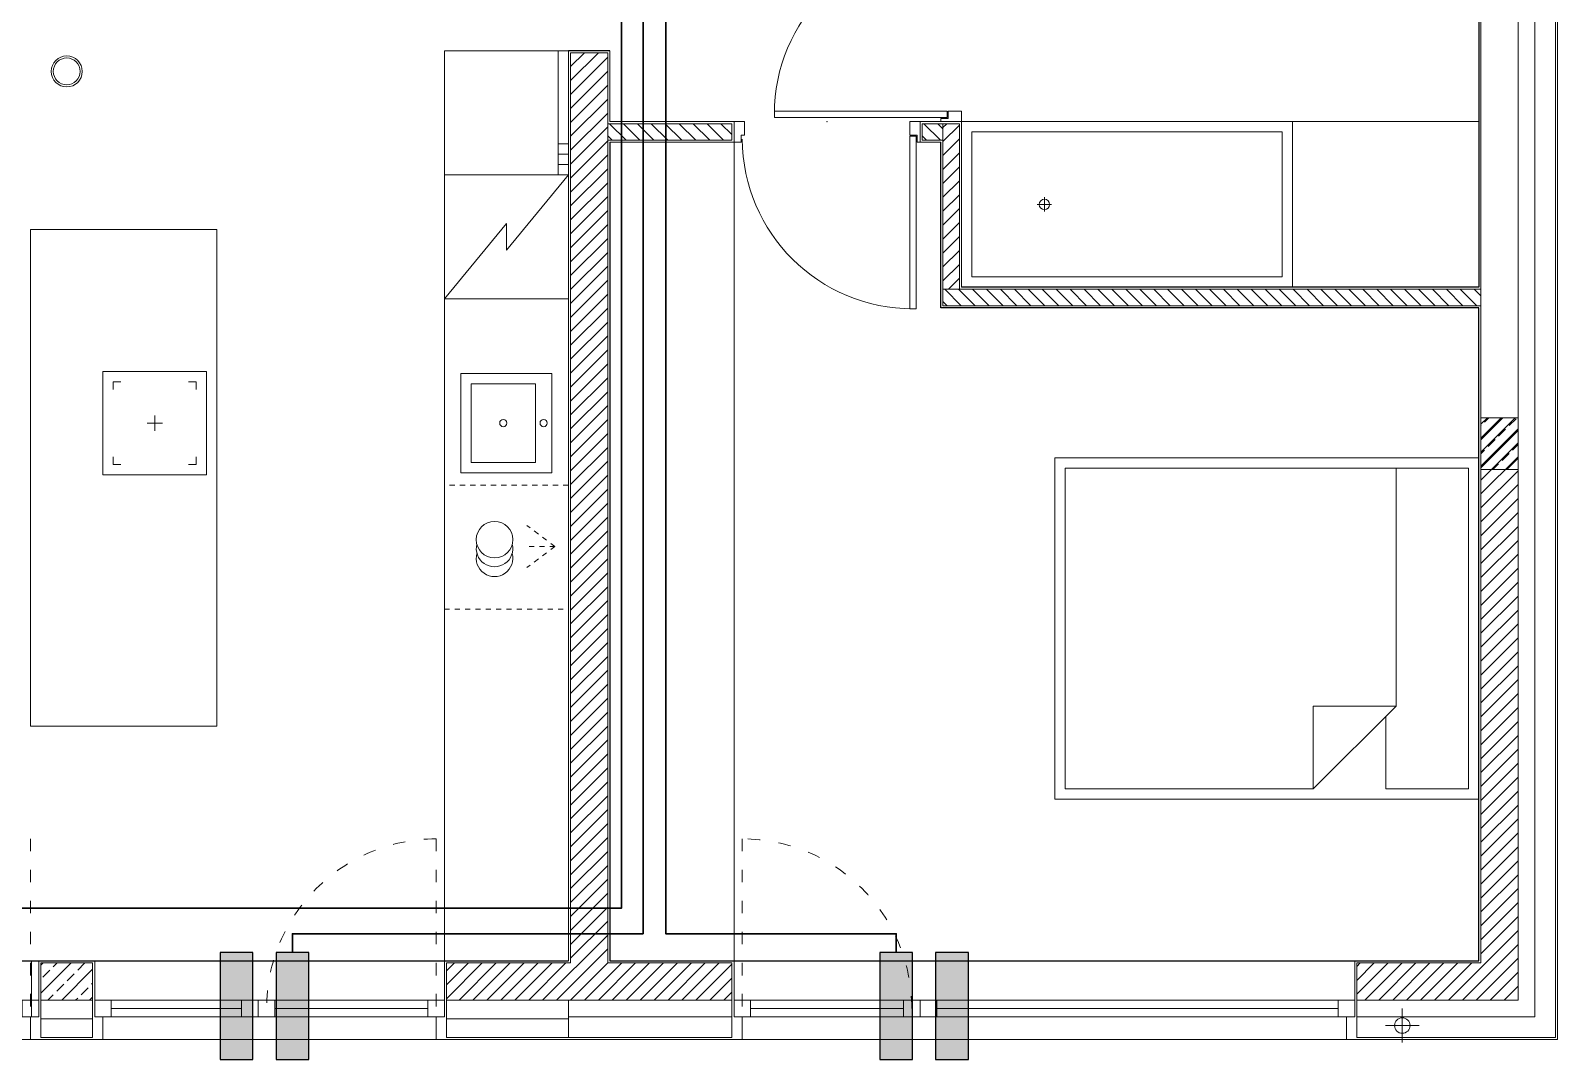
# Model space of a CAD drawing. Header units: millimetres. Extents: x 1780 to 154263, y -7240 to 17216.
# Drawn here: x 147730 to 148468, y 3028 to 3525 of the extents above; entities that cross this region are included whole.
import ezdxf

# ---------------------------------------------------------------- set-up
doc = ezdxf.new("R2010")
doc.units = ezdxf.units.MM
doc.linetypes.add('0.5_0.5', pattern=[1, 0.5, -0.5])
doc.linetypes.add('ACAD_ISO03W100', pattern=[30, 12, -18])
for name, color, linetype, lineweight in [('2d_SX_aranżacja drukowana', 200, 'Continuous', 5), ('2d_SX_aranżacja niedrukowana', 191, 'Continuous', 5), ('2d_SX_gruba przekroje', 90, 'Continuous', 20), ('2d_SX_instalacje - kanalizacja opadowa', 130, 'Continuous', 5), ('2d_SX_stolarka drzwiowa', 211, 'Continuous', 5), ('2d_SX_stolarka okienna', 5, 'Continuous', 5), ('2d_SX_stolarka okznaczenia', 251, 'Continuous', 5), ('2d_SX_szraf', 251, 'Continuous', 0), ('2d_SX_warstwy', 181, 'Continuous', 9), ('2d_SX_widok', 10, 'Continuous', 9)]:
    doc.layers.add(name, color=color, linetype=linetype, lineweight=lineweight)
doc.layers.add('2d_SX_powierzchnia', color=251, linetype='Continuous', plot=False)
doc.layers.add('2d_SX_rewizja 18 września', color=210, linetype='Continuous')
doc.layers.add('60 instalacje elektryka', color=10, linetype='Continuous')
doc.linetypes.add('ZIGZAG', pattern='A,0.00254,-5.08,[131,ltypeshp.shx,S=5.08,R=0,X=-5.08,Y=0],-10.16,[131,ltypeshp.shx,S=5.08,R=180,X=5.08,Y=0],-5.08', length=20.32254)

# ---------------------------------------------------------------- blocks, each defined once
blk = doc.blocks.new('PDKLD B1')
at = {"layer": '2d_SX_szraf'}
h = blk.add_hatch(dxfattribs=at)
h.set_pattern_fill('ANSI31', color=8, scale=1.5, angle=90, style=0)
h.set_pattern_definition([(135, (119705.319, -26279.7644), (-3.367596, -3.367596), [])])
h.paths.add_polyline_path([(113503.67, -12986.54), (113503.67, -12978.54), (113443.67, -12978.54), (113443.67, -12986.54)])
h = blk.add_hatch(dxfattribs=at)
h.set_pattern_fill('ANSI31', color=8, scale=1.5, angle=90, style=0)
h.set_pattern_definition([(135, (119857.319, -26279.7644), (-3.367596, -3.367596), [])])
h.paths.add_polyline_path([(113605.67, -12986.54), (113605.67, -12978.54), (113595.67, -12978.54), (113595.67, -12986.54)])
h = blk.add_hatch(dxfattribs=at)
h.set_pattern_fill('ANSI31', color=8, scale=1.5, angle=360, style=0)
h.set_pattern_definition([(45, (4094.675, -11066.748), (-3.36759605, 3.36759605), [])])
h.paths.add_polyline_path([(113605.67, -12978.54), (113613.67, -12978.54), (113613.67, -13058.54), (113605.67, -13058.54)])
h = blk.add_hatch(dxfattribs=at)
h.set_pattern_fill('ANSI31', color=8, scale=1.5, angle=90, style=0)
h.set_pattern_definition([(135, (119867.319, -26359.7644), (-3.367596, -3.367596), [])])
h.paths.add_polyline_path([(113865.67, -13066.54), (113865.67, -13058.54), (113605.67, -13058.54), (113605.67, -13066.54)])
at = {"layer": '2d_SX_aranżacja drukowana', "color": 8}
for p, q in [((113424.67, -12943.26), (113364.67, -12943.26)), ((113364.67, -12943.26), (113364.67, -13383.26)), ((113424.67, -13383.26), (113424.67, -12943.26)), ((113864.67, -12977.54), (113774.67, -12977.54)), ((113774.67, -12977.54), (113774.67, -13057.54)), ((113864.67, -13057.54), (113864.67, -12977.54)), ((113164.67, -13269.76), (113164.67, -13029.76)), ((113164.67, -13029.76), (113254.67, -13029.76)), ((113254.67, -13029.76), (113254.67, -13269.76)), ((113774.67, -13057.54), (113864.67, -13057.54)), ((113254.67, -13269.76), (113164.67, -13269.76)), ((113364.67, -13383.26), (113424.67, -13383.26))]:
    blk.add_line(p, q, dxfattribs=at)
at = {"layer": '2d_SX_aranżacja drukowana', "color": 8, "ltscale": 5}
for points in [[(113364.67, -13003.26), (113364.67, -12943.26), (113424.67, -12943.26), (113424.67, -13003.26)], [(113424.67, -12993.26), (113424.67, -12988.26), (113419.67, -12988.26), (113419.67, -12993.26)], [(113424.67, -12998.26), (113424.67, -12993.26), (113419.67, -12993.26), (113419.67, -12998.26)], [(113424.67, -13003.26), (113424.67, -12998.26), (113419.67, -12998.26), (113419.67, -13003.26)]]:
    blk.add_lwpolyline(points, close=True, dxfattribs=at)
blk.add_lwpolyline([(113424.67, -13003.26), (113419.67, -13003.26), (113419.67, -12943.26)], dxfattribs=at)
at = {"layer": '2d_SX_aranżacja drukowana', "color": 8}
for points in [[(113614.67, -12977.54), (113614.67, -13057.54), (113774.67, -13057.54), (113774.67, -12977.54)], [(113619.67, -12982.54), (113619.67, -13052.54), (113769.67, -13052.54), (113769.67, -12982.54)], [(113364.67, -13003.26), (113424.67, -13003.26), (113424.67, -13063.26), (113364.67, -13063.26)], [(113249.67, -13098.26), (113199.67, -13098.26), (113199.67, -13148.26), (113249.67, -13148.26)], [(113372.67, -13147.26), (113372.67, -13099.26), (113416.67, -13099.26), (113416.67, -13147.26)], [(113377.67, -13142.26), (113377.67, -13104.26), (113408.67, -13104.26), (113408.67, -13142.26)]]:
    blk.add_lwpolyline(points, close=True, dxfattribs=at)
for points in [[(113364.67, -13063.26), (113394.67, -13026.86), (113394.67, -13039.66), (113424.67, -13003.26)], [(113658.17, -13017.54), (113651.17, -13017.54)], [(113654.67, -13021.04), (113654.67, -13014.04)], [(113204.67, -13106.97), (113204.67, -13103.26), (113208.39, -13103.26)], [(113244.67, -13106.97), (113244.67, -13103.26), (113240.96, -13103.26)], [(113224.67, -13119.54), (113224.67, -13123.26), (113228.39, -13123.26)], [(113220.96, -13123.26), (113224.67, -13123.26), (113224.67, -13126.97)], [(113204.67, -13139.54), (113204.67, -13143.26), (113208.39, -13143.26)], [(113244.67, -13139.54), (113244.67, -13143.26), (113240.96, -13143.26)]]:
    blk.add_lwpolyline(points, dxfattribs=at)
at = {"layer": '2d_SX_aranżacja drukowana', "color": 8, "linetype": '0.5_0.5', "ltscale": 5}
blk.add_lwpolyline([(113424.67, -13213.26), (113424.67, -13153.26), (113364.67, -13153.26), (113364.67, -13213.26)], close=True, dxfattribs=at)
for points in [[(113418.12, -13182.95), (113404.6, -13172.78)], [(113418.12, -13182.95), (113403.22, -13182.95)], [(113418.12, -13182.95), (113404.6, -13193.12)]]:
    blk.add_lwpolyline(points, dxfattribs=at)
at = {"layer": '2d_SX_aranżacja drukowana', "color": 8}
for centre, radius in [((113654.67, -13017.54), 2.5), ((113393.17, -13123.26), 1.75), ((113412.67, -13123.26), 1.75), ((113388.94, -13179.63), 8.84)]:
    blk.add_circle(centre, radius, dxfattribs=at)
for centre, start, end in [((113388.94, -13183.9), 166.04438, 13.95562), ((113388.94, -13188.63), 164.45458, 15.54542)]:
    blk.add_arc(centre, 8.84, start, end, dxfattribs=at)
at = {"layer": '2d_SX_aranżacja niedrukowana', "color": 8}
for p, q in [((113444.67, -12987.54), (113504.67, -12987.54)), ((113444.67, -13383.26), (113444.67, -12987.54)), ((113504.67, -12987.54), (113504.67, -13383.26)), ((113504.67, -13383.26), (113444.67, -13383.26))]:
    blk.add_line(p, q, dxfattribs=at)
at = {"layer": '2d_SX_aranżacja niedrukowana', "color": 8, "linetype": 'ACAD_ISO03W100', "ltscale": 0.5}
for p, q in [((113164.67, -13029.76), (113194.67, -13029.76)), ((113164.67, -13269.76), (113164.67, -13029.76)), ((113194.67, -13269.76), (113164.67, -13269.76))]:
    blk.add_line(p, q, dxfattribs=at)
at = {"layer": '2d_SX_aranżacja niedrukowana', "color": 8}
blk.add_lwpolyline([(113659.67, -13140.09), (113659.67, -13305.09), (113864.67, -13305.09), (113864.67, -13140.09)], close=True, dxfattribs=at)
for points in [[(113824.67, -13145.09), (113664.67, -13145.09), (113664.67, -13300.09), (113784.67, -13300.09)], [(113819.67, -13265.09), (113819.67, -13300.09), (113859.67, -13300.09), (113859.67, -13145.09), (113824.67, -13145.09)], [(113824.67, -13260.09), (113824.67, -13145.09)], [(113784.67, -13300.09), (113824.67, -13260.09)], [(113784.67, -13300.09), (113784.67, -13260.09), (113824.67, -13260.09)]]:
    blk.add_lwpolyline(points, dxfattribs=at)
at = {"layer": '2d_SX_gruba przekroje', "color": 8}
for p, q in [((113902.67, -12575.26), (113902.67, -13421.26)), ((113864.67, -13057.54), (113864.67, -12843.26)), ((113444.67, -12943.26), (113424.67, -12943.26)), ((113424.67, -12943.26), (113424.67, -13383.26)), ((113444.67, -12977.54), (113444.67, -12943.26)), ((113504.67, -12977.54), (113444.67, -12977.54)), ((113504.67, -12987.54), (113504.67, -12977.54)), ((113594.67, -12987.54), (113594.67, -12977.54)), ((113594.67, -12977.54), (113604.67, -12977.54)), ((113614.67, -12977.54), (113604.67, -12977.54)), ((113614.67, -13057.54), (113614.67, -12977.54)), ((113444.67, -12987.54), (113504.67, -12987.54)), ((113444.67, -13383.26), (113444.67, -12987.54)), ((113604.67, -12987.54), (113594.67, -12987.54)), ((113604.67, -12987.54), (113604.67, -13057.54)), ((113604.67, -13057.54), (113604.67, -13067.54)), ((113864.67, -13057.54), (113614.67, -13057.54)), ((113604.67, -13067.54), (113864.67, -13067.54)), ((113864.67, -13383.26), (113864.67, -13067.54)), ((113168.67, -13410.26), (113168.67, -13383.26)), ((113168.67, -13383.26), (113195.67, -13383.26)), ((113195.67, -13383.26), (113195.67, -13410.26)), ((113424.67, -13383.26), (113364.67, -13383.26)), ((113364.67, -13383.26), (113364.67, -13383.26)), ((113504.67, -13383.26), (113444.67, -13383.26)), ((113504.67, -13383.26), (113504.67, -13383.26)), ((113804.67, -13410.26), (113804.67, -13383.26)), ((113804.67, -13383.26), (113864.67, -13383.26)), ((113164.67, -13421.26), (113164.67, -13410.26)), ((113164.67, -13410.26), (113168.67, -13410.26)), ((113199.67, -13410.26), (113195.67, -13410.26)), ((113199.67, -13421.26), (113199.67, -13410.26)), ((113360.67, -13421.26), (113360.67, -13410.26)), ((113360.67, -13410.26), (113364.67, -13410.26)), ((113508.67, -13410.26), (113504.67, -13410.26)), ((113508.67, -13421.26), (113508.67, -13410.26)), ((113800.67, -13421.26), (113800.67, -13410.26)), ((113800.67, -13410.26), (113804.67, -13410.26)), ((113168.67, -13421.26), (113164.67, -13421.26)), ((113195.67, -13421.26), (113168.67, -13421.26)), ((113195.67, -13421.26), (113199.67, -13421.26)), ((113364.67, -13421.26), (113360.67, -13421.26)), ((113364.67, -13421.26), (113504.67, -13421.26)), ((113504.67, -13421.26), (113508.67, -13421.26)), ((113804.67, -13421.26), (113800.67, -13421.26)), ((113902.67, -13421.26), (113804.67, -13421.26))]:
    blk.add_line(p, q, dxfattribs=at)
for radius in [7.5, 6.5]:
    blk.add_circle((113182.17, -12953.26), radius, dxfattribs=at)
at = {"layer": '2d_SX_instalacje - kanalizacja opadowa', "color": 8}
for points in [[(113827.67, -13422.67), (113827.67, -13406.34)], [(113827.67, -13422.67), (113827.67, -13406.34)], [(113819.51, -13414.51), (113835.84, -13414.51)], [(113819.51, -13414.51), (113835.84, -13414.51)]]:
    blk.add_lwpolyline(points, dxfattribs=at)
blk.add_circle((113827.67, -13414.51), 3.75, dxfattribs=at)
blk.add_circle((113827.67, -13414.51), 3.75, dxfattribs=at)
at = {"layer": '2d_SX_powierzchnia', "color": 8}
for p, q in [((113864.67, -12843.26), (113864.67, -13057.54)), ((113444.67, -12943.26), (113424.67, -12943.26)), ((113444.67, -12987.54), (113444.67, -13383.26)), ((113604.67, -13067.54), (113604.67, -12987.54)), ((113864.67, -13057.54), (113614.67, -13057.54)), ((113864.67, -13067.54), (113604.67, -13067.54)), ((113864.67, -13383.26), (113864.67, -13067.54)), ((112848.67, -13383.26), (113424.67, -13383.26)), ((113444.67, -13383.26), (113864.67, -13383.26))]:
    blk.add_line(p, q, dxfattribs=at)
at = {"layer": '2d_SX_stolarka drzwiowa', "color": 8}
for points in [[(113607.67, -12975.54), (113524.17, -12975.54), (113524.17, -12972.54), (113607.67, -12972.54)], [(113592.67, -12984.54), (113592.67, -13068.04), (113589.67, -13068.04), (113589.67, -12984.54)]]:
    blk.add_lwpolyline(points, close=True, dxfattribs=at)
for points in [[(113608.17, -12972.54), (113608.17, -12976.04), (113604.67, -12976.04), (113604.67, -12977.54), (113614.67, -12977.54), (113614.67, -12972.54), (113608.17, -12972.54)], [(113508.17, -12987.54), (113504.67, -12987.54), (113504.67, -12977.54), (113509.67, -12977.54), (113509.67, -12984.04), (113508.17, -12984.04), (113508.17, -12987.54)], [(113589.67, -12984.04), (113593.17, -12984.04), (113593.17, -12987.54), (113594.67, -12987.54), (113594.67, -12977.54), (113589.67, -12977.54), (113589.67, -12984.04)]]:
    blk.add_lwpolyline(points, dxfattribs=at)
at = {"layer": '2d_SX_stolarka okienna', "color": 8, "linetype": 'ACAD_ISO03W100', "ltscale": 0.5}
for p, q in [((113164.67, -13324.26), (113164.67, -13406.26)), ((113360.67, -13324.26), (113360.67, -13406.26)), ((113508.67, -13324.26), (113508.67, -13406.26))]:
    blk.add_line(p, q, dxfattribs=at)
at = {"layer": '2d_SX_stolarka okienna', "color": 8}
for points in [[(113168.67, -13402.26), (113160.67, -13402.26), (113160.67, -13410.26), (113168.67, -13410.26), (113168.67, -13402.26)], [(113195.67, -13402.26), (113203.67, -13402.26), (113203.67, -13410.26), (113195.67, -13410.26), (113195.67, -13402.26)], [(113266.67, -13402.26), (113266.67, -13410.26), (113203.67, -13410.26), (113203.67, -13402.26)], [(113274.67, -13402.26), (113266.67, -13402.26), (113266.67, -13410.26), (113274.67, -13410.26), (113274.67, -13402.26)], [(113274.67, -13402.26), (113282.67, -13402.26), (113282.67, -13410.26), (113274.67, -13410.26), (113274.67, -13402.26)], [(113356.67, -13402.26), (113356.67, -13410.26), (113282.67, -13410.26), (113282.67, -13402.26)], [(113364.67, -13402.26), (113356.67, -13402.26), (113356.67, -13410.26), (113364.67, -13410.26), (113364.67, -13402.26)], [(113504.67, -13402.26), (113512.67, -13402.26), (113512.67, -13410.26), (113504.67, -13410.26), (113504.67, -13402.26)], [(113512.67, -13402.26), (113512.67, -13410.26), (113586.67, -13410.26), (113586.67, -13402.26)], [(113594.67, -13402.26), (113586.67, -13402.26), (113586.67, -13410.26), (113594.67, -13410.26), (113594.67, -13402.26)], [(113594.67, -13402.26), (113602.67, -13402.26), (113602.67, -13410.26), (113594.67, -13410.26), (113594.67, -13402.26)], [(113602.67, -13402.26), (113602.67, -13410.26), (113796.67, -13410.26), (113796.67, -13402.26)], [(113804.67, -13402.26), (113796.67, -13402.26), (113796.67, -13410.26), (113804.67, -13410.26), (113804.67, -13402.26)]]:
    blk.add_lwpolyline(points, close=True, dxfattribs=at)
for points in [[(113266.67, -13406.26), (113203.67, -13406.26)], [(113356.67, -13406.26), (113282.67, -13406.26)], [(113512.67, -13406.26), (113586.67, -13406.26)], [(113602.67, -13406.26), (113796.67, -13406.26)]]:
    blk.add_lwpolyline(points, dxfattribs=at)
at = {"layer": '2d_SX_stolarka okienna', "color": 8, "linetype": 'ACAD_ISO03W100', "ltscale": 0.5}
for centre, start, end in [((113360.84, -13406.33), 90.1168, 179.95145), ((113508.51, -13406.33), 0.04855, 89.8832)]:
    blk.add_arc(centre, 82.07, start, end, dxfattribs=at)
at = {"layer": '2d_SX_stolarka okznaczenia', "color": 8}
for centre, start, end in [((113606.6, -12973.96), 90.29754, 180.05077), ((113591.1, -12985.61), 180.29754, 270.05077)]:
    blk.add_arc(centre, 82.43, start, end, dxfattribs=at)
blk.add_point((113549.67, -12977.54), dxfattribs=at)
at = {"layer": '2d_SX_szraf', "color": 8, "linetype": 'ZIGZAG'}
for p, q in [((113891.67, -13410.26), (113891.67, -12586.26)), ((113194.67, -13411.31), (113169.67, -13411.26)), ((113424.67, -13411.26), (113365.67, -13411.26)), ((113503.67, -13410.26), (113424.67, -13410.26)), ((113805.67, -13410.26), (113883.67, -13410.26)), ((113883.67, -13410.26), (113891.67, -13410.26))]:
    blk.add_line(p, q, dxfattribs=at)
at = {"layer": '2d_SX_szraf', "color": 8, "linetype": 'Continuous'}
for p, q in [((113425.67, -12950.97), (113432.39, -12944.26)), ((113425.67, -12957.71), (113439.12, -12944.26)), ((113425.67, -12964.44), (113443.67, -12946.44)), ((113425.67, -12971.18), (113443.67, -12953.18)), ((113425.67, -12977.91), (113443.67, -12959.91)), ((113425.67, -12984.65), (113443.67, -12966.65)), ((113425.67, -12991.38), (113443.67, -12973.38)), ((113425.67, -12998.12), (113443.67, -12980.12)), ((113425.67, -13004.85), (113443.67, -12986.85)), ((113425.67, -13011.59), (113443.67, -12993.59)), ((113425.67, -13018.32), (113443.67, -13000.32)), ((113425.67, -13025.06), (113443.67, -13007.06)), ((113425.67, -13031.79), (113443.67, -13013.79)), ((113425.67, -13038.53), (113443.67, -13020.53)), ((113425.67, -13045.27), (113443.67, -13027.27)), ((113425.67, -13052), (113443.67, -13034)), ((113425.67, -13058.74), (113443.67, -13040.74)), ((113425.67, -13065.47), (113443.67, -13047.47)), ((113425.67, -13072.21), (113443.67, -13054.21)), ((113425.67, -13078.94), (113443.67, -13060.94)), ((113425.67, -13085.68), (113443.67, -13067.68)), ((113425.67, -13092.41), (113443.67, -13074.41)), ((113425.67, -13099.15), (113443.67, -13081.15)), ((113425.67, -13105.88), (113443.67, -13087.88)), ((113425.67, -13112.62), (113443.67, -13094.62)), ((113425.67, -13119.35), (113443.67, -13101.35)), ((113425.67, -13126.09), (113443.67, -13108.09)), ((113425.67, -13132.82), (113443.67, -13114.82)), ((113425.67, -13139.56), (113443.67, -13121.56)), ((113865.67, -13131.36), (113876.28, -13120.76)), ((113865.67, -13123.87), (113868.79, -13120.76)), ((113865.67, -13130.61), (113875.53, -13120.76)), ((113865.67, -13137.35), (113882.26, -13120.76)), ((113867.48, -13122.82), (113869.54, -13120.76)), ((113879.27, -13124.51), (113882.63, -13121.14)), ((113425.67, -13146.29), (113443.67, -13128.29)), ((113865.67, -13124.63), (113865.79, -13124.51)), ((113865.67, -13144.08), (113883.67, -13126.08)), ((113865.67, -13144.83), (113883.67, -13126.83)), ((113874.21, -13129.56), (113877.58, -13126.19)), ((113425.67, -13153.03), (113443.67, -13135.03)), ((113865.67, -13150.82), (113883.67, -13132.82)), ((113865.67, -13138.1), (113867.48, -13136.29)), ((113869.16, -13134.61), (113872.53, -13131.24)), ((113880.95, -13136.29), (113883.67, -13133.57)), ((113425.67, -13159.76), (113443.67, -13141.76)), ((113865.67, -13157.55), (113883.67, -13139.55)), ((113871.49, -13145.76), (113874.21, -13143.03)), ((113875.9, -13141.34), (113879.27, -13137.98)), ((113878.22, -13145.76), (113883.67, -13140.3)), ((113425.67, -13166.5), (113443.67, -13148.5)), ((113865.67, -13164.29), (113883.67, -13146.29)), ((113425.67, -13173.23), (113443.67, -13155.23)), ((113865.67, -13171.02), (113883.67, -13153.02)), ((113425.67, -13179.97), (113443.67, -13161.97)), ((113865.67, -13177.76), (113883.67, -13159.76)), ((113425.67, -13186.7), (113443.67, -13168.7)), ((113865.67, -13184.49), (113883.67, -13166.49)), ((113865.67, -13191.23), (113883.67, -13173.23)), ((113425.67, -13193.44), (113443.67, -13175.44)), ((113865.67, -13197.96), (113883.67, -13179.96)), ((113425.67, -13200.17), (113443.67, -13182.17)), ((113865.67, -13204.7), (113883.67, -13186.7)), ((113425.67, -13206.91), (113443.67, -13188.91)), ((113865.67, -13211.43), (113883.67, -13193.43)), ((113425.67, -13213.64), (113443.67, -13195.64)), ((113425.67, -13220.38), (113443.67, -13202.38)), ((113865.67, -13218.17), (113883.67, -13200.17)), ((113425.67, -13227.12), (113443.67, -13209.12)), ((113865.67, -13224.9), (113883.67, -13206.9)), ((113425.67, -13233.85), (113443.67, -13215.85)), ((113865.67, -13231.64), (113883.67, -13213.64)), ((113425.67, -13240.59), (113443.67, -13222.59)), ((113865.67, -13238.37), (113883.67, -13220.37)), ((113425.67, -13247.32), (113443.67, -13229.32)), ((113865.67, -13245.11), (113883.67, -13227.11)), ((113425.67, -13254.06), (113443.67, -13236.06)), ((113865.67, -13251.84), (113883.67, -13233.84)), ((113425.67, -13260.79), (113443.67, -13242.79)), ((113865.67, -13258.58), (113883.67, -13240.58)), ((113425.67, -13267.53), (113443.67, -13249.53)), ((113865.67, -13265.31), (113883.67, -13247.31)), ((113865.67, -13272.05), (113883.67, -13254.05)), ((113425.67, -13274.26), (113443.67, -13256.26)), ((113865.67, -13278.78), (113883.67, -13260.78)), ((113425.67, -13281), (113443.67, -13263)), ((113865.67, -13285.52), (113883.67, -13267.52)), ((113425.67, -13287.73), (113443.67, -13269.73)), ((113425.67, -13294.47), (113443.67, -13276.47)), ((113865.67, -13292.25), (113883.67, -13274.25)), ((113425.67, -13301.2), (113443.67, -13283.2)), ((113865.67, -13298.99), (113883.67, -13280.99)), ((113425.67, -13307.94), (113443.67, -13289.94)), ((113865.67, -13305.73), (113883.67, -13287.73)), ((113425.67, -13314.67), (113443.67, -13296.67)), ((113865.67, -13312.46), (113883.67, -13294.46)), ((113425.67, -13321.41), (113443.67, -13303.41)), ((113865.67, -13319.2), (113883.67, -13301.2)), ((113425.67, -13328.14), (113443.67, -13310.14)), ((113865.67, -13325.93), (113883.67, -13307.93)), ((113425.67, -13334.88), (113443.67, -13316.88)), ((113865.67, -13332.67), (113883.67, -13314.67)), ((113425.67, -13341.61), (113443.67, -13323.61)), ((113865.67, -13339.4), (113883.67, -13321.4)), ((113865.67, -13346.14), (113883.67, -13328.14)), ((113425.67, -13348.35), (113443.67, -13330.35)), ((113865.67, -13352.87), (113883.67, -13334.87)), ((113425.67, -13355.08), (113443.67, -13337.08)), ((113865.67, -13359.61), (113883.67, -13341.61)), ((113425.67, -13361.82), (113443.67, -13343.82)), ((113865.67, -13366.34), (113883.67, -13348.34)), ((113425.67, -13368.55), (113443.67, -13350.55)), ((113425.67, -13375.29), (113443.67, -13357.29)), ((113865.67, -13373.08), (113883.67, -13355.08)), ((113425.67, -13382.02), (113443.67, -13364.02)), ((113865.67, -13379.81), (113883.67, -13361.81)), ((113412.18, -13402.26), (113443.67, -13370.76)), ((113849.96, -13402.26), (113883.67, -13368.55)), ((113418.91, -13402.26), (113443.67, -13377.5)), ((113856.7, -13402.26), (113883.67, -13375.28)), ((113169.67, -13385.38), (113170.8, -13384.26)), ((113169.67, -13398.85), (113184.27, -13384.26)), ((113175.67, -13386.13), (113177.53, -13384.26)), ((113187.45, -13387.81), (113190.82, -13384.44)), ((113365.67, -13388.14), (113369.56, -13384.26)), ((113365.67, -13394.88), (113376.3, -13384.26)), ((113365.67, -13401.61), (113383.03, -13384.26)), ((113371.77, -13402.26), (113389.77, -13384.26)), ((113378.5, -13402.26), (113396.5, -13384.26)), ((113385.24, -13402.26), (113403.24, -13384.26)), ((113391.97, -13402.26), (113409.97, -13384.26)), ((113398.71, -13402.26), (113416.71, -13384.26)), ((113405.44, -13402.26), (113423.44, -13384.26)), ((113425.65, -13402.26), (113443.67, -13384.23)), ((113432.38, -13402.26), (113450.38, -13384.26)), ((113439.12, -13402.26), (113457.12, -13384.26)), ((113445.85, -13402.26), (113463.85, -13384.26)), ((113452.59, -13402.26), (113470.59, -13384.26)), ((113459.32, -13402.26), (113477.32, -13384.26)), ((113466.06, -13402.26), (113484.06, -13384.26)), ((113472.79, -13402.26), (113490.79, -13384.26)), ((113479.53, -13402.26), (113497.53, -13384.26)), ((113486.26, -13402.26), (113503.67, -13384.85)), ((113805.67, -13385.93), (113807.35, -13384.26)), ((113805.67, -13392.67), (113814.08, -13384.26)), ((113805.67, -13399.4), (113820.82, -13384.26)), ((113809.55, -13402.26), (113827.55, -13384.26)), ((113816.29, -13402.26), (113834.29, -13384.26)), ((113823.02, -13402.26), (113841.02, -13384.26)), ((113829.76, -13402.26), (113847.76, -13384.26)), ((113836.49, -13402.26), (113854.49, -13384.26)), ((113843.23, -13402.26), (113861.23, -13384.26)), ((113863.43, -13402.26), (113883.67, -13382.02)), ((113170.61, -13391.18), (113173.98, -13387.81)), ((113177.35, -13397.91), (113180.72, -13394.54)), ((113179.74, -13402.26), (113194.67, -13387.32)), ((113182.4, -13392.86), (113185.77, -13389.49)), ((113194.19, -13394.54), (113194.67, -13394.06)), ((113493, -13402.26), (113503.67, -13391.58)), ((113870.17, -13402.26), (113883.67, -13388.75)), ((113173, -13402.26), (113175.67, -13399.6)), ((113186.47, -13402.26), (113187.45, -13401.28)), ((113189.14, -13399.6), (113192.5, -13396.23)), ((113193.21, -13402.26), (113194.67, -13400.79)), ((113499.73, -13402.26), (113503.67, -13398.32)), ((113876.91, -13402.26), (113883.67, -13395.49)), ((113883.64, -13402.26), (113883.67, -13402.22))]:
    blk.add_line(p, q, dxfattribs=at)
at = {"layer": '2d_SX_warstwy', "color": 8}
for p, q in [((113901.67, -13420.26), (113901.67, -12576.26)), ((113883.67, -13402.26), (113883.67, -12594.26)), ((113865.67, -12612.26), (113865.67, -13384.26)), ((113425.67, -12944.26), (113425.67, -13384.26)), ((113443.67, -12944.26), (113425.67, -12944.26)), ((113443.67, -13384.26), (113443.67, -12944.26)), ((113883.67, -13120.76), (113865.67, -13120.76)), ((113865.67, -13120.76), (113865.67, -13145.76)), ((113883.67, -13145.76), (113883.67, -13120.76)), ((113865.67, -13145.76), (113883.67, -13145.76)), ((113194.67, -13384.26), (113169.67, -13384.26)), ((113169.67, -13384.26), (113169.67, -13402.26)), ((113194.67, -13402.26), (113194.67, -13384.26)), ((113425.67, -13384.26), (113365.67, -13384.26)), ((113365.67, -13384.26), (113365.67, -13402.26)), ((113503.67, -13384.26), (113443.67, -13384.26)), ((113503.67, -13402.26), (113503.67, -13384.26)), ((113865.67, -13384.26), (113805.67, -13384.26)), ((113805.67, -13384.26), (113805.67, -13402.26)), ((113169.67, -13402.26), (113194.67, -13402.26)), ((113169.67, -13420.26), (113169.67, -13402.26)), ((113169.67, -13402.26), (113194.67, -13402.26)), ((113194.67, -13402.26), (113194.67, -13420.26)), ((113365.67, -13418.26), (113365.67, -13402.26)), ((113365.67, -13402.26), (113503.67, -13402.26)), ((113365.67, -13402.26), (113503.67, -13402.26)), ((113424.67, -13402.26), (113424.67, -13420.26)), ((113503.67, -13402.26), (113503.67, -13420.26)), ((113805.67, -13402.26), (113805.67, -13420.26)), ((113805.67, -13402.26), (113883.67, -13402.26)), ((113194.67, -13420.26), (113169.67, -13420.26)), ((113365.67, -13420.26), (113365.67, -13418.26)), ((113424.67, -13420.26), (113365.67, -13420.26)), ((113503.67, -13420.26), (113424.67, -13420.26)), ((113805.67, -13420.26), (113883.67, -13420.26)), ((113883.67, -13420.26), (113901.67, -13420.26))]:
    blk.add_line(p, q, dxfattribs=at)
for points in [[(113503.67, -12986.54), (113503.67, -12978.54), (113443.67, -12978.54), (113443.67, -12986.54)], [(113605.67, -12986.54), (113605.67, -12978.54), (113595.67, -12978.54), (113595.67, -12986.54)], [(113605.67, -12978.54), (113613.67, -12978.54), (113613.67, -13058.54), (113605.67, -13058.54)], [(113865.67, -13066.54), (113865.67, -13058.54), (113605.67, -13058.54), (113605.67, -13066.54)]]:
    blk.add_lwpolyline(points, close=True, dxfattribs=at)
at = {"layer": '2d_SX_widok', "color": 8, "ltscale": 0.5}
for p, q in [((112748.67, -13383.26), (113165.17, -13383.26)), ((113165.17, -13383.26), (113165.17, -13410.26)), ((113192.17, -13383.26), (113192.17, -13383.26)), ((113192.17, -13383.26), (113364.67, -13383.26)), ((113364.67, -13383.26), (113364.67, -13410.26)), ((113504.67, -13410.26), (113504.67, -13383.26)), ((113504.67, -13383.26), (113804.67, -13383.26)), ((113804.67, -13383.26), (113804.67, -13410.26)), ((113165.17, -13421.26), (112748.67, -13421.26)), ((113364.67, -13421.26), (113192.17, -13421.26)), ((113804.67, -13421.26), (113504.67, -13421.26))]:
    blk.add_line(p, q, dxfattribs=at)
blk = doc.blocks.new('kontaktron')
at = {"layer": '60 instalacje elektryka', "transparency": 33554687}
h = blk.add_hatch(color=256, dxfattribs=at)
h.dxf.hatch_style = 1
h.paths.add_polyline_path([(98382.7, -9882.7), (98405.3, -9882.7), (98405.3, -9956.7), (98382.7, -9956.7)])
h = blk.add_hatch(color=256, dxfattribs=at)
h.dxf.hatch_style = 1
h.paths.add_polyline_path([(98421.3, -9882.7), (98443.8, -9882.7), (98443.8, -9956.7), (98421.3, -9956.7)])
at = {"layer": '60 instalacje elektryka'}
for points in [[(98382.7, -9882.7), (98405.3, -9882.7), (98405.3, -9956.7), (98382.7, -9956.7)], [(98421.3, -9882.7), (98443.8, -9882.7), (98443.8, -9956.7), (98421.3, -9956.7)], [(98421.3, -9882.7), (98443.8, -9882.7), (98443.8, -9956.7), (98421.3, -9956.7)]]:
    blk.add_lwpolyline(points, close=True, dxfattribs=at)

msp = doc.modelspace()

# ---------------------------------------------------------------- linework, layer by layer
at = {"layer": '60 instalacje elektryka', "lineweight": 30}
for points in [[(147663.68, 3079.45), (147663.68, 3100.76), (148015.37, 3100.76), (148015.37, 3812.6)], [(147856.32, 3079.45), (147856.32, 3088.47), (148025.81, 3088.47), (148025.81, 3812.6)], [(148148.15, 3079.45), (148148.15, 3088.47), (148036.75, 3088.47), (148036.75, 3812.6)]]:
    msp.add_lwpolyline(points, dxfattribs=at)

# ---------------------------------------------------------------- block references
at = {"layer": '2d_SX_rewizja 18 września'}
msp.add_blockref('PDKLD B1', (34565.1, 16458.59), dxfattribs=at)
at = {"layer": '2d_SX_rewizja 18 września', "xscale": -0.7, "yscale": 0.7, "zscale": 0.7}
for p in [(216732.12, 9997.33), (217050.94, 9997.33)]:
    msp.add_blockref('kontaktron', p, dxfattribs=at)

doc.saveas('drawing.dxf')
